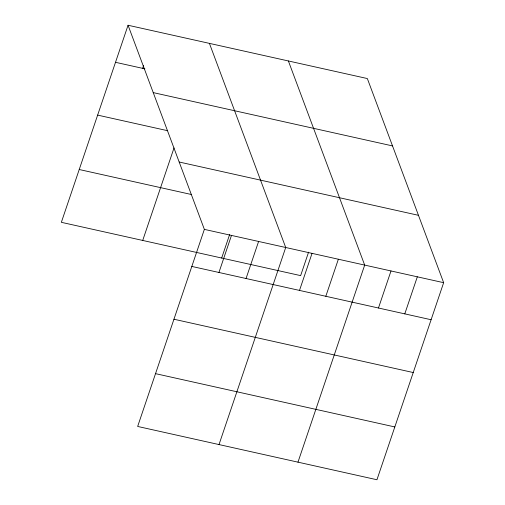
<?xml version="1.0" encoding="UTF-8"?>
<svg xmlns="http://www.w3.org/2000/svg" width="505" height="505" viewBox="0 0 505 505"><rect width="100%" height="100%" fill="white"/><g stroke="black" fill="none" stroke-linecap="round" stroke-linejoin="round"><path stroke-width="0.76" d="M128.055 25.25L204.361 229.377L137.657 426.447L376.945 479.75L443.649 282.68L367.343 78.553L128.055 25.25L61.351 222.32L300.639 275.623L308.587 252.153M142.637 68.345L143.641 65.385M142.713 240.443L174.023 147.94M221.676 258.036L229.617 234.566M218.936 272.473L231.479 235.418M246.055 278.514L258.598 241.459M219.012 444.57L285.716 247.5L209.417 43.373M299.497 290.419L312.039 253.365M325.82 296.284L338.363 259.229M297.975 462.157L364.679 265.093L288.38 60.966M378.46 308.012L391.003 270.951M404.783 313.876L417.326 276.816M115.512 62.304L144.897 68.85M153.236 92.611L392.524 145.92M97.642 115.108L167.698 130.719M179.18 162.017L418.468 215.319M79.228 169.516L191.42 194.507M204.361 229.377L443.649 282.68M191.818 266.432L431.106 319.734M173.941 319.236L413.229 372.538M155.527 373.643L394.815 426.946"/></g></svg>
